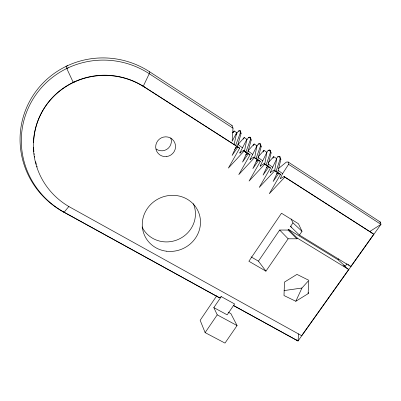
<?xml version="1.0" encoding="UTF-8"?>
<svg xmlns="http://www.w3.org/2000/svg" width="401" height="401" viewBox="0 0 401 401"><rect width="100%" height="100%" fill="white"/><g stroke="black" fill="none" stroke-linecap="round" stroke-linejoin="round"><path stroke-width="0.6" d="M308.123 293.672L308.775 280.269L296.961 274.384L284.494 282.073L283.998 295.547L295.813 301.256L308.123 293.672L308.524 292.489M221.272 296.62L213.828 307.597L227.161 314.84L234.595 303.973L221.272 296.62L219.482 297.748L217.477 296.74L63.388 211.918A83.814 82.195 14.4 0 1 32.005 97.167A83.814 82.195 14.4 0 1 149.543 71.734L232.094 125.508L233.001 128.175L232.159 141.227L236.655 132.691L234.204 130.987L232.545 132.861M298.63 333.817L298.028 340.99L233.252 305.422M149.548 71.734L149.252 73.714L142.982 86.837M274.65 170.711L276.71 158.691L273.698 156.626L268.384 162.545M264.605 164.786L266.871 152.3L263.988 150.32L258.254 156.746M254.615 157.864L256.911 145.839L254.169 143.949L248.003 150.881L252.675 154.415L250.049 159.508L250.525 159.814M244.42 151.327L246.841 139.302L244.244 137.503L238.059 144.485L242.475 147.859L239.773 152.941L240.249 153.252M234.109 144.711L236.655 132.691M277.527 173.277L280.885 159.307L279.973 156.696L279.382 156.31L277.873 156.585L276.449 158.616M267.592 166.911L271.101 152.946L270.269 150.375L269.673 149.984L268.204 150.29L266.414 152.851M257.547 160.475L261.211 146.515L260.455 143.979L259.848 143.588L258.419 143.924L256.329 146.936M247.382 153.959L251.206 140.009L250.53 137.513L249.918 137.117L248.525 137.488L246.435 140.52M237.101 147.367L241.081 133.428L240.49 130.977L239.873 130.571L238.52 130.977L236.074 134.541M276.149 171.137L280.169 158.841L279.382 156.31M266.209 164.761L270.379 152.475L269.673 149.984M256.154 158.31L260.475 146.039L259.848 143.588M245.602 152.821L250.46 139.528L249.918 137.117M235.693 145.182L240.334 132.942L239.873 130.571M233.442 132.651L234.204 130.987M33.599 142.666A71.674 70.225 10.9 0 1 71.959 82.982A71.674 70.225 10.9 0 1 144.049 86.751L235.823 145.618L236.425 146.084L232.109 155.453L237.908 147.037L237.307 146.565L235.111 148.475M243.457 139.202L244.244 137.503M270.715 172.711L270.254 172.415L276.71 158.691M295.813 301.256L301.943 288.023L308.048 281.261M239.773 152.941L243.472 150.525L246.866 152.786L242.545 162.074L248.334 153.728L247.698 153.232L245.673 154.931M253.387 145.633L254.169 143.949M278.63 168.45L286.339 162.089L288.124 162.004L288.59 164.32L282.58 173.628L280.184 178.756L284.033 176.54L373.025 233.643M250.049 159.508L253.793 157.142L257.186 159.403L252.856 168.62L258.64 160.335L257.963 159.819L256.119 161.317M263.201 151.994L263.988 150.32M260.67 166.29L260.209 165.999L263.988 163.683L267.392 165.949L263.051 175.092L268.825 166.866L270.515 167.949L259.236 187.417L274.8 170.701L277.472 172.415L273.131 181.483L278.89 173.327L280.56 174.395L269.292 193.713L284.8 177.112L373.807 234.204L350.805 266.55L299.432 235.056L290.509 226.46L292.976 222.861L291.121 218.936M272.906 158.28L273.698 156.626M260.209 165.999L266.871 152.3M252.675 154.415L256.911 145.839M242.475 147.859L246.841 139.302M237.307 146.565L239.658 148.159L228.375 168.094L244.099 151.007L246.866 152.786M247.698 153.232L250.064 154.836L238.785 174.61L254.455 157.648L257.186 159.403M257.963 159.819L260.349 161.433L249.071 181.051L264.685 164.215L267.392 165.949M216.766 295.753L200.154 320.304L205.122 332.624L224.991 343.091L237.071 325.557L230.861 313.587L228.149 312.108M205.122 332.624L217.227 314.84L213.828 307.597M296.855 238.795L288.139 238.795L265.933 271.151L258.434 261.161L279.667 230.039L288.048 230.059L296.855 238.795L297.321 238.114L288.494 229.402L288.048 230.059M299.432 235.056L302.013 231.312L298.464 223.758L281.492 213.247L248.881 261.252L265.933 271.151M347 263.733L345.201 266.274L338.108 259.783L338.775 258.84M236.425 146.084L144.31 87.002A71.959 70.491 10.6 0 0 43.649 109.162A71.959 70.491 10.6 0 0 70.23 207.307L301.647 335.692L348.715 269.487L343.632 265.703L345.201 266.274M68.882 206.45L64.1 212.209L63.388 211.918M276.56 172.044L277.472 172.415M269.607 167.583L270.515 167.949M279.427 174.174L279.813 173.833L280.56 174.395M266.449 167.633L268.114 166.33L269.798 167.407M276.459 174.039L278.149 172.766L279.813 173.833M231.783 125.708L232.094 125.508M369.466 231.708L369.917 231.422M370.008 231.362L380.95 224.375L380.534 222.204L288.124 162.004M270.254 172.415L274.068 170.149L276.735 171.859M74.165 82.135L72.877 82.751L73.228 82.355L66.756 68.486L68.25 67.779M73.228 82.355L74.19 81.899M67.543 65.679L66.035 66.396L66.756 68.486M240.089 131.117L240.49 130.977M250.034 137.673L250.53 137.513M260.028 144.104L260.455 143.979M269.657 150.53L270.269 150.375M279.522 156.796L279.973 156.696M284.048 290.59L301.943 288.023M371.953 233.492L372.765 233.457M379.682 222.039L380.534 222.204M217.227 314.84L237.071 325.557M219.482 297.748L64.1 212.209A82.812 81.192 13.6 0 1 33.128 98.892A82.812 81.192 13.6 0 1 149.252 73.719L233.001 128.175M233.287 305.351L298.028 340.99L380.95 224.375L288.59 164.32M251.021 256.83L258.434 261.161M297.321 238.114L348.715 269.487M288.494 229.402L338.108 259.783M290.509 226.46L291.577 227.116M234.374 149.498L234.63 149.663M237.908 147.037L239.658 148.159M248.334 153.728L250.064 154.836M258.64 160.335L260.349 161.433M238.52 130.977L239.001 131.287M248.525 137.488L249.001 137.799M258.419 143.924L258.886 144.23M268.204 150.29L268.665 150.591M277.873 156.585L278.374 156.911M240.334 132.942L241.081 133.428M250.46 139.528L251.206 140.009M260.475 146.039L261.211 146.515M270.379 152.475L271.101 152.946M280.169 158.841L280.885 159.307M348.013 264.399L348.935 265.051M373.547 234.014L373.807 234.204M278.169 170.37L282.58 173.628M268.038 163.809L272.725 167.297M284.033 176.54L284.8 177.112M257.843 157.207L262.76 160.891M278.149 172.766L278.89 173.327M274.068 170.149L274.8 170.701M268.114 166.33L268.825 166.866M263.988 163.683L264.685 164.215M253.793 157.142L254.455 157.648M243.472 150.525L244.099 151.007M349.857 265.698L350.805 266.55M292.976 222.861L302.013 231.312M144.054 86.751L144.31 87.002M279.667 230.039L288.139 238.795M301.457 335.421L301.647 335.692M296.419 339.842L296.62 340.309M37.163 166.991A71.674 70.225 10.9 0 1 36.877 166.119M36.341 164.365A71.674 70.225 10.9 0 1 35.619 161.703M34.656 157.207A71.674 70.225 10.9 0 1 34.496 156.3M34.22 154.48A71.674 70.225 10.9 0 1 34.1 153.568M33.895 151.733A71.674 70.225 10.9 0 1 33.594 147.187M193.332 203.683A28.145 26.732 -24.2 0 1 178.58 239.292A28.145 26.732 -24.2 0 1 142.064 226.916M170.801 137.924A9.569 9.418 -41.1 0 1 156.144 148.992M166.3 251.191A29.393 27.774 -24.5 0 0 198.746 212.68A29.393 27.774 -24.5 0 0 149.072 206.264A29.393 27.774 -24.5 0 0 166.3 251.191M166.605 156.545A10.01 9.814 -39.6 0 0 173.668 140.781A10.01 9.814 -39.6 0 0 156.555 142.831A10.01 9.814 -39.6 0 0 166.605 156.545"/></g></svg>
